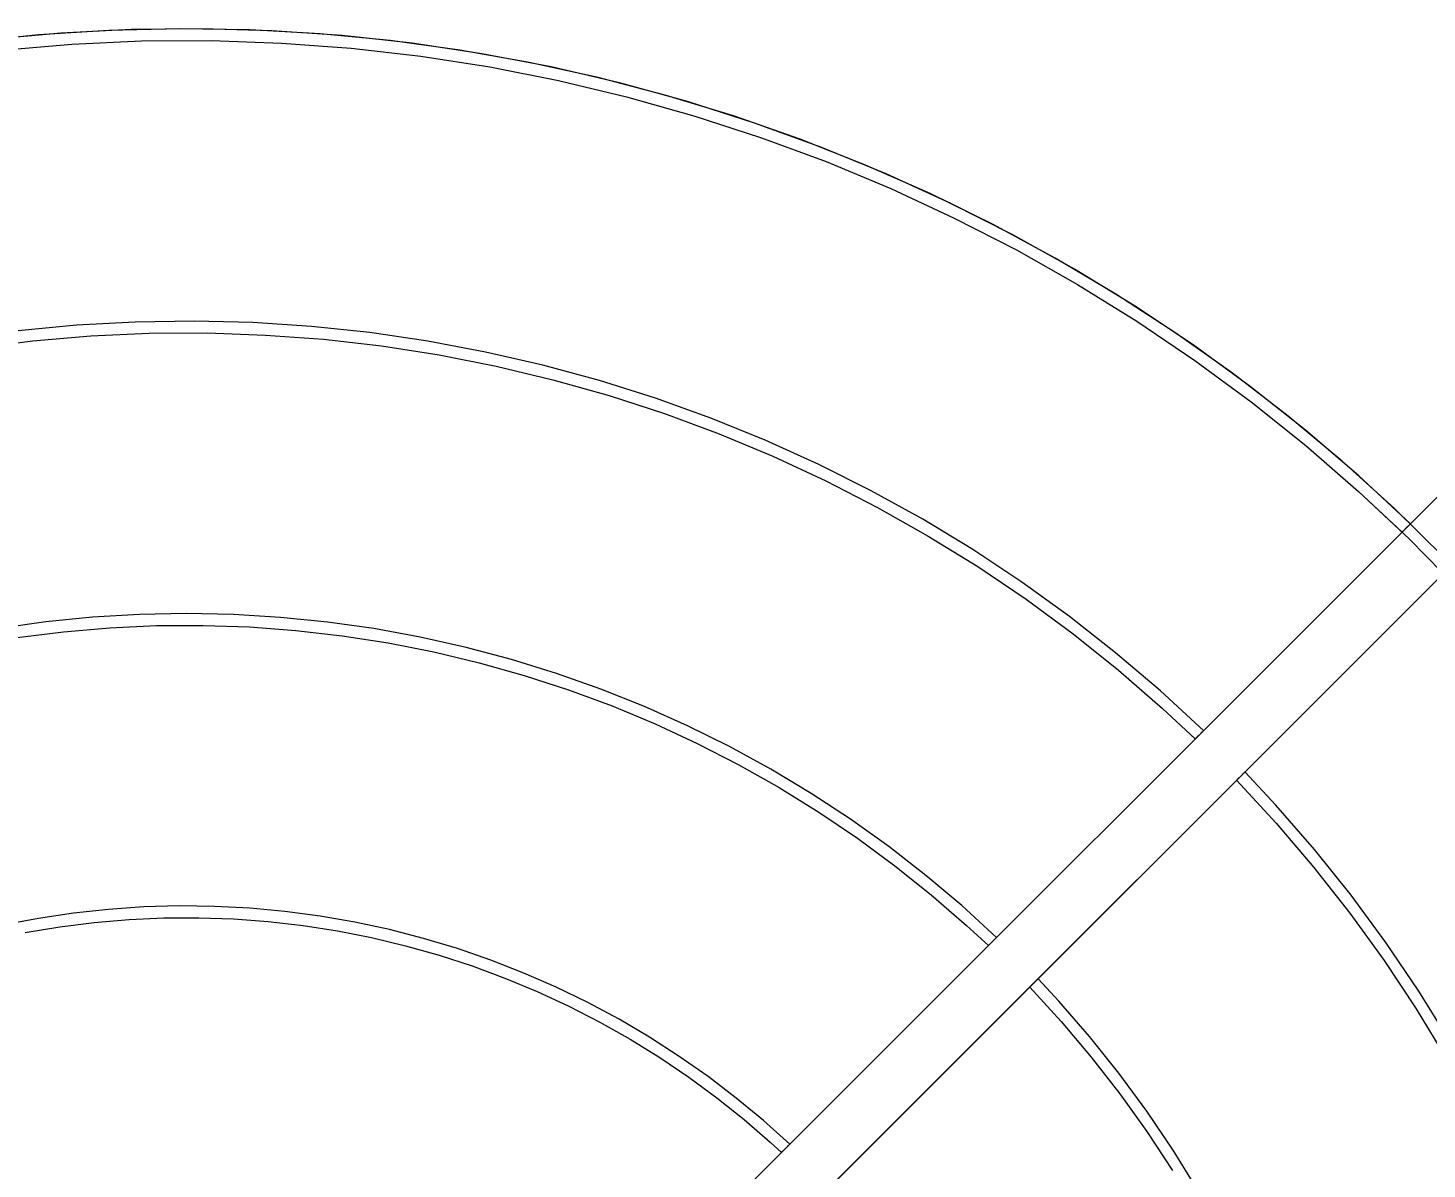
# Model space of a CAD drawing. Header units: millimetres. Extents: x -22227 to 20164, y 15335 to 61747.
# Drawn here: x -5645.4 to -5406.3, y 59552.9 to 59748.1 of the extents above; entities that cross this region are included whole.
import ezdxf

# ---------------------------------------------------------------- set-up
doc = ezdxf.new("R2010")
doc.units = ezdxf.units.MM
for name, color, linetype, lineweight in [('A-ANNO-DIMS', 7, 'Continuous', 9), ('A-ANNO-DIMS-170', 7, 'Continuous', 9), ('M-EQPM', 7, 'Continuous', 5)]:
    doc.layers.add(name, color=color, linetype=linetype, lineweight=lineweight)
doc.styles.add('Arial_2', font='arial.ttf', dxfattribs={"width": 0.8, "height": 340})
doc.dimstyles.new('AK_DIM_2_0_Arial', dxfattribs={"dimscale": 304.8, "dimtxt": 346.888196, "dimasz": 0.278871, "dimexe": 0.557743, "dimexo": 0.557743, "dimgap": 0.055774, "dimtad": 1, "dimdec": 0, "dimzin": 0, "dimdsep": 46, "dimtxsty": 'Arial_2', "dimblk1": 'OBLIQUE', "dimblk2": 'OBLIQUE', "dimsah": 1, "dimcen": 0.09, "dimadec": 0, "dimazin": 0, "dimtfac": 1, "dimtdec": 4, "dimtix": 1, "dimtmove": 0, "dimatfit": 3, "dimfxl": 1, "dimtvp": 1, "dimtolj": 1, "dimtzin": 0, "dimarcsym": 2})

# ---------------------------------------------------------------- blocks, each defined once
blk = doc.blocks.new('DanNong_VRV - OD-A-1-1235631-MẶT BẰNG BỐ TRÍ THIẾT BỊ')
at = {"layer": 'M-EQPM'}
for p, q in [((244.32, 227.11), (436.65, 419.45)), ((433.82, 416.62), (244.32, 227.11)), ((443.72, 412.38), (251.39, 220.04)), ((251.39, 220.04), (440.9, 409.55))]:
    blk.add_line(p, q, dxfattribs=at)
at = {"layer": 'M-EQPM', "flags": 128}
for points in [[(427.62, 398.75), (419.03, 407.19), (410.11, 415.27), (400.87, 422.99), (391.34, 430.34), (381.51, 437.29), (371.42, 443.85), (361.07, 450), (350.48, 455.74), (339.67, 461.04), (328.66, 465.91), (317.46, 470.33), (306.1, 474.3), (294.58, 477.81), (282.94, 480.87), (271.18, 483.45), (259.32, 485.56), (247.4, 487.19), (235.41, 488.35), (223.39, 489.03), (211.35, 489.22), (199.32, 488.93), (187.3, 488.17), (175.33, 486.92)], [(427.62, 398.75), (419.03, 407.19), (410.11, 415.27), (400.87, 422.99), (391.34, 430.34), (381.51, 437.29), (371.42, 443.85), (361.07, 450), (350.48, 455.74), (339.67, 461.04), (328.66, 465.91), (317.46, 470.33), (306.1, 474.3), (294.58, 477.81), (282.94, 480.87), (271.18, 483.45), (259.32, 485.56), (247.4, 487.19), (235.41, 488.35), (223.39, 489.03), (211.35, 489.22), (199.32, 488.93), (187.3, 488.17), (175.33, 486.92)], [(421.77, 404.57), (412.96, 412.76), (403.82, 420.6), (394.37, 428.06), (384.63, 435.15), (374.62, 441.83), (364.35, 448.11), (353.84, 453.98), (343.1, 459.42), (332.15, 464.42), (321.01, 468.98), (309.69, 473.1), (298.22, 476.76), (286.61, 479.96), (274.89, 482.69), (263.06, 484.95), (251.16, 486.73), (239.19, 488.04), (227.18, 488.86), (215.14, 489.21), (203.11, 489.08), (191.08, 488.46), (179.09, 487.36)], [(181.04, 485.56), (192.96, 486.58), (204.91, 487.13), (216.87, 487.19), (228.82, 486.78), (240.74, 485.89), (252.62, 484.52), (264.44, 482.68), (276.17, 480.36), (287.81, 477.58), (299.32, 474.34), (310.69, 470.64), (321.9, 466.49), (332.94, 461.89), (343.79, 456.85), (354.43, 451.39), (364.84, 445.5), (375.01, 439.21), (384.91, 432.51), (394.54, 425.42), (403.88, 417.95), (412.92, 410.11), (420.36, 403.15)], [(181.04, 485.56), (192.96, 486.58), (204.91, 487.13), (216.87, 487.19), (228.82, 486.78), (240.74, 485.89), (252.62, 484.52), (264.44, 482.68), (276.17, 480.36), (287.81, 477.58), (299.32, 474.34), (310.69, 470.64), (321.9, 466.49), (332.94, 461.89), (343.79, 456.85), (354.43, 451.39), (364.84, 445.5), (375.01, 439.21), (384.91, 432.51), (394.54, 425.42), (403.88, 417.95), (412.92, 410.11), (421.63, 401.92), (430.01, 393.38)], [(181.04, 485.56), (192.96, 486.58), (204.91, 487.13), (216.87, 487.19), (228.82, 486.78), (240.74, 485.89), (252.62, 484.52), (264.44, 482.68), (276.17, 480.36), (287.81, 477.58), (299.32, 474.34), (310.69, 470.64), (321.9, 466.49), (332.94, 461.89), (343.79, 456.85), (354.43, 451.39), (364.84, 445.5), (375.01, 439.21), (384.91, 432.51), (394.54, 425.42), (403.88, 417.95), (412.92, 410.11), (421.63, 401.92), (430.01, 393.38)], [(386.41, 369.21), (379.04, 376.02), (371.39, 382.53), (363.5, 388.72), (355.36, 394.6), (346.99, 400.15), (338.41, 405.36), (329.62, 410.22), (320.65, 414.73), (311.51, 418.87), (302.21, 422.64), (292.76, 426.04), (283.19, 429.06), (273.5, 431.7), (263.71, 433.94), (253.85, 435.79), (243.91, 437.25), (233.93, 438.31), (223.91, 438.96), (213.87, 439.22), (203.84, 439.07), (193.81, 438.53), (183.82, 437.58)], [(176.42, 434.6), (186.3, 435.84), (196.23, 436.69), (206.18, 437.14), (216.14, 437.2), (226.09, 436.85), (236.02, 436.11), (245.91, 434.97), (255.76, 433.44), (265.53, 431.51), (275.21, 429.2), (284.8, 426.5), (294.27, 423.41), (303.61, 419.96), (312.8, 416.13), (321.84, 411.93), (330.7, 407.38), (339.37, 402.48), (347.83, 397.24), (356.08, 391.66), (364.1, 385.75), (371.88, 379.53), (379.4, 373), (385, 367.79)], [(351.05, 333.84), (345.11, 339.27), (338.97, 344.45), (332.62, 349.38), (326.08, 354.06), (319.36, 358.47), (312.46, 362.6), (305.41, 366.46), (298.21, 370.03), (290.87, 373.32), (283.4, 376.3), (275.83, 378.99), (268.15, 381.37), (260.38, 383.44), (252.53, 385.2), (244.63, 386.64), (236.67, 387.76), (228.67, 388.57), (220.64, 389.06), (212.6, 389.22), (204.57, 389.07), (196.54, 388.59), (188.54, 387.79), (180.58, 386.67)], [(183.67, 385.12), (191.56, 386.12), (199.5, 386.8), (207.45, 387.16), (215.41, 387.2), (223.36, 386.93), (231.3, 386.33), (239.2, 385.42), (247.07, 384.2), (254.88, 382.66), (262.62, 380.81), (270.28, 378.65), (277.85, 376.19), (285.31, 373.42), (292.66, 370.36), (299.88, 367.01), (306.96, 363.37), (313.89, 359.46), (320.66, 355.26), (327.25, 350.81), (333.66, 346.09), (339.88, 341.12), (345.89, 335.9), (349.63, 332.43)], [(428.48, 316.11), (423.19, 324.64), (417.57, 332.96), (411.62, 341.04), (405.35, 348.88), (398.77, 356.47), (393.48, 362.14)], [(392.07, 360.72), (398.82, 353.4), (405.28, 345.82), (411.43, 337.98), (417.26, 329.91), (422.76, 321.61), (427.93, 313.09)], [(315.68, 298.47), (311.19, 302.51), (306.54, 306.37), (301.74, 310.03), (296.8, 313.5), (291.72, 316.77), (286.51, 319.84), (281.19, 322.69), (275.76, 325.33), (270.23, 327.75), (264.6, 329.95), (258.89, 331.92), (253.11, 333.66), (247.26, 335.17), (241.36, 336.44), (235.41, 337.48), (229.42, 338.27), (223.4, 338.83), (217.37, 339.14), (211.33, 339.22), (205.3, 339.05), (199.27, 338.64), (193.27, 337.99), (187.29, 337.1), (181.36, 335.98)], [(185.03, 334.67), (190.91, 335.65), (196.82, 336.4), (202.76, 336.9), (208.72, 337.17), (214.68, 337.21), (220.63, 337), (226.57, 336.56), (232.5, 335.87), (238.38, 334.96), (244.23, 333.8), (250.03, 332.42), (255.76, 330.8), (261.43, 328.96), (267.02, 326.89), (272.52, 324.6), (277.93, 322.09), (283.23, 319.37), (288.42, 316.43), (293.48, 313.29), (298.42, 309.96), (303.22, 306.42), (307.87, 302.7), (312.37, 298.8), (314.26, 297.06)], [(356.71, 325.36), (362.07, 319.48), (367.2, 313.39), (372.08, 307.11), (376.71, 300.63), (381.08, 293.97)], [(385.45, 290.63), (381.22, 297.47), (376.72, 304.13), (371.95, 310.6), (366.93, 316.88), (361.66, 322.95), (358.12, 326.77)]]:
    blk.add_lwpolyline(points, dxfattribs=at)
at = {"layer": 'M-EQPM'}
for points in [[(420.36, 403.15), (420.36, 403.15), (420.38, 403.18), (420.49, 403.28), (420.64, 403.44), (420.84, 403.64), (421.07, 403.86), (421.29, 404.08), (421.49, 404.28), (421.65, 404.44), (421.75, 404.54), (421.77, 404.57), (421.77, 404.57)], [(421.77, 404.57), (421.77, 404.57), (421.75, 404.54), (421.65, 404.44), (421.49, 404.28), (421.29, 404.08), (421.07, 403.86), (420.84, 403.64), (420.64, 403.44), (420.49, 403.28), (420.38, 403.18), (420.36, 403.15), (420.36, 403.15)], [(386.41, 369.21), (386.41, 369.21), (386.39, 369.18), (386.29, 369.08), (386.13, 368.92), (385.93, 368.72), (385.71, 368.5), (385.48, 368.28), (385.28, 368.08), (385.12, 367.92), (385.02, 367.82), (385, 367.79), (385, 367.79)], [(385, 367.79), (385, 367.79), (385.02, 367.82), (385.12, 367.92), (385.28, 368.08), (385.48, 368.28), (385.71, 368.5), (385.93, 368.72), (386.13, 368.92), (386.29, 369.08), (386.39, 369.18), (386.41, 369.21), (386.41, 369.21)], [(392.07, 360.72), (392.07, 360.72), (392.09, 360.74), (392.2, 360.85), (392.35, 361.01), (392.55, 361.21), (392.78, 361.43), (393, 361.65), (393.2, 361.85), (393.36, 362.01), (393.46, 362.11), (393.48, 362.14), (393.48, 362.14)], [(393.48, 362.14), (393.48, 362.14), (393.46, 362.11), (393.36, 362.01), (393.2, 361.85), (393, 361.65), (392.78, 361.43), (392.55, 361.21), (392.35, 361.01), (392.2, 360.85), (392.09, 360.74), (392.07, 360.72), (392.07, 360.72)], [(351.05, 333.84), (351.05, 333.84), (351.03, 333.82), (350.92, 333.72), (350.76, 333.56), (350.56, 333.36), (350.34, 333.14), (350.12, 332.91), (349.92, 332.71), (349.76, 332.55), (349.66, 332.45), (349.63, 332.43), (349.63, 332.43)], [(349.63, 332.43), (349.63, 332.43), (349.66, 332.45), (349.76, 332.55), (349.92, 332.71), (350.12, 332.91), (350.34, 333.14), (350.56, 333.36), (350.76, 333.56), (350.92, 333.72), (351.03, 333.82), (351.05, 333.84), (351.05, 333.84)], [(356.71, 325.36), (356.71, 325.36), (356.73, 325.38), (356.83, 325.48), (356.99, 325.64), (357.19, 325.84), (357.41, 326.06), (357.63, 326.29), (357.84, 326.49), (357.99, 326.65), (358.1, 326.75), (358.12, 326.77), (358.12, 326.77)], [(358.12, 326.77), (358.12, 326.77), (358.1, 326.75), (357.99, 326.65), (357.84, 326.49), (357.63, 326.29), (357.41, 326.06), (357.19, 325.84), (356.99, 325.64), (356.83, 325.48), (356.73, 325.38), (356.71, 325.36), (356.71, 325.36)], [(315.68, 298.47), (315.68, 298.47), (315.66, 298.45), (315.55, 298.35), (315.39, 298.19), (315.19, 297.99), (314.97, 297.77), (314.75, 297.54), (314.55, 297.34), (314.39, 297.18), (314.29, 297.08), (314.26, 297.06), (314.26, 297.06)], [(314.26, 297.06), (314.26, 297.06), (314.29, 297.08), (314.39, 297.18), (314.55, 297.34), (314.75, 297.54), (314.97, 297.77), (315.19, 297.99), (315.39, 298.19), (315.55, 298.35), (315.66, 298.45), (315.68, 298.47), (315.68, 298.47)]]:
    blk.add_open_spline(points, degree=3, dxfattribs=at)
blk = doc.blocks.new('DanNong_VRV - OD-A-1-V174-MẶT BẰNG BỐ TRÍ THIẾT BỊ')
at = {"layer": 'M-EQPM'}
for p, q in [((244.32, 227.11), (436.65, 419.45)), ((244.32, 227.11), (436.65, 419.45)), ((433.82, 416.62), (244.32, 227.11)), ((433.82, 416.62), (244.32, 227.11)), ((443.72, 412.38), (251.39, 220.04)), ((443.72, 412.38), (251.39, 220.04)), ((251.39, 220.04), (440.9, 409.55)), ((251.39, 220.04), (440.9, 409.55))]:
    blk.add_line(p, q, dxfattribs=at)
at = {"layer": 'M-EQPM', "flags": 128}
for points in [[(427.62, 398.75), (419.03, 407.19), (410.11, 415.27), (400.87, 422.99), (391.34, 430.34), (381.51, 437.29), (371.42, 443.85), (361.07, 450), (350.48, 455.74), (339.67, 461.04), (328.66, 465.91), (317.46, 470.33), (306.1, 474.3), (294.58, 477.81), (282.94, 480.87), (271.18, 483.45), (259.32, 485.56), (247.4, 487.19), (235.41, 488.35), (223.39, 489.03), (211.35, 489.22), (199.32, 488.93), (187.3, 488.17), (175.33, 486.92)], [(427.62, 398.75), (419.03, 407.19), (410.11, 415.27), (400.87, 422.99), (391.34, 430.34), (381.51, 437.29), (371.42, 443.85), (361.07, 450), (350.48, 455.74), (339.67, 461.04), (328.66, 465.91), (317.46, 470.33), (306.1, 474.3), (294.58, 477.81), (282.94, 480.87), (271.18, 483.45), (259.32, 485.56), (247.4, 487.19), (235.41, 488.35), (223.39, 489.03), (211.35, 489.22), (199.32, 488.93), (187.3, 488.17), (175.33, 486.92)], [(427.62, 398.75), (419.03, 407.19), (410.11, 415.27), (400.87, 422.99), (391.34, 430.34), (381.51, 437.29), (371.42, 443.85), (361.07, 450), (350.48, 455.74), (339.67, 461.04), (328.66, 465.91), (317.46, 470.33), (306.1, 474.3), (294.58, 477.81), (282.94, 480.87), (271.18, 483.45), (259.32, 485.56), (247.4, 487.19), (235.41, 488.35), (223.39, 489.03), (211.35, 489.22), (199.32, 488.93), (187.3, 488.17), (175.33, 486.92)], [(427.62, 398.75), (419.03, 407.19), (410.11, 415.27), (400.87, 422.99), (391.34, 430.34), (381.51, 437.29), (371.42, 443.85), (361.07, 450), (350.48, 455.74), (339.67, 461.04), (328.66, 465.91), (317.46, 470.33), (306.1, 474.3), (294.58, 477.81), (282.94, 480.87), (271.18, 483.45), (259.32, 485.56), (247.4, 487.19), (235.41, 488.35), (223.39, 489.03), (211.35, 489.22), (199.32, 488.93), (187.3, 488.17), (175.33, 486.92)], [(421.77, 404.57), (412.96, 412.76), (403.82, 420.6), (394.37, 428.06), (384.63, 435.15), (374.62, 441.83), (364.35, 448.11), (353.84, 453.98), (343.1, 459.42), (332.15, 464.42), (321.01, 468.98), (309.69, 473.1), (298.22, 476.76), (286.61, 479.96), (274.89, 482.69), (263.06, 484.95), (251.16, 486.73), (239.19, 488.04), (227.18, 488.86), (215.14, 489.21), (203.11, 489.08), (191.08, 488.46), (179.09, 487.36)], [(421.77, 404.57), (412.96, 412.76), (403.82, 420.6), (394.37, 428.06), (384.63, 435.15), (374.62, 441.83), (364.35, 448.11), (353.84, 453.98), (343.1, 459.42), (332.15, 464.42), (321.01, 468.98), (309.69, 473.1), (298.22, 476.76), (286.61, 479.96), (274.89, 482.69), (263.06, 484.95), (251.16, 486.73), (239.19, 488.04), (227.18, 488.86), (215.14, 489.21), (203.11, 489.08), (191.08, 488.46), (179.09, 487.36)], [(181.04, 485.56), (192.96, 486.58), (204.91, 487.13), (216.87, 487.19), (228.82, 486.78), (240.74, 485.89), (252.62, 484.52), (264.44, 482.68), (276.17, 480.36), (287.81, 477.58), (299.32, 474.34), (310.69, 470.64), (321.9, 466.49), (332.94, 461.89), (343.79, 456.85), (354.43, 451.39), (364.84, 445.5), (375.01, 439.21), (384.91, 432.51), (394.54, 425.42), (403.88, 417.95), (412.92, 410.11), (420.36, 403.15)], [(181.04, 485.56), (192.96, 486.58), (204.91, 487.13), (216.87, 487.19), (228.82, 486.78), (240.74, 485.89), (252.62, 484.52), (264.44, 482.68), (276.17, 480.36), (287.81, 477.58), (299.32, 474.34), (310.69, 470.64), (321.9, 466.49), (332.94, 461.89), (343.79, 456.85), (354.43, 451.39), (364.84, 445.5), (375.01, 439.21), (384.91, 432.51), (394.54, 425.42), (403.88, 417.95), (412.92, 410.11), (421.63, 401.92), (430.01, 393.38)], [(181.04, 485.56), (192.96, 486.58), (204.91, 487.13), (216.87, 487.19), (228.82, 486.78), (240.74, 485.89), (252.62, 484.52), (264.44, 482.68), (276.17, 480.36), (287.81, 477.58), (299.32, 474.34), (310.69, 470.64), (321.9, 466.49), (332.94, 461.89), (343.79, 456.85), (354.43, 451.39), (364.84, 445.5), (375.01, 439.21), (384.91, 432.51), (394.54, 425.42), (403.88, 417.95), (412.92, 410.11), (421.63, 401.92), (430.01, 393.38)], [(181.04, 485.56), (192.96, 486.58), (204.91, 487.13), (216.87, 487.19), (228.82, 486.78), (240.74, 485.89), (252.62, 484.52), (264.44, 482.68), (276.17, 480.36), (287.81, 477.58), (299.32, 474.34), (310.69, 470.64), (321.9, 466.49), (332.94, 461.89), (343.79, 456.85), (354.43, 451.39), (364.84, 445.5), (375.01, 439.21), (384.91, 432.51), (394.54, 425.42), (403.88, 417.95), (412.92, 410.11), (420.36, 403.15)], [(181.04, 485.56), (192.96, 486.58), (204.91, 487.13), (216.87, 487.19), (228.82, 486.78), (240.74, 485.89), (252.62, 484.52), (264.44, 482.68), (276.17, 480.36), (287.81, 477.58), (299.32, 474.34), (310.69, 470.64), (321.9, 466.49), (332.94, 461.89), (343.79, 456.85), (354.43, 451.39), (364.84, 445.5), (375.01, 439.21), (384.91, 432.51), (394.54, 425.42), (403.88, 417.95), (412.92, 410.11), (421.63, 401.92), (430.01, 393.38)], [(181.04, 485.56), (192.96, 486.58), (204.91, 487.13), (216.87, 487.19), (228.82, 486.78), (240.74, 485.89), (252.62, 484.52), (264.44, 482.68), (276.17, 480.36), (287.81, 477.58), (299.32, 474.34), (310.69, 470.64), (321.9, 466.49), (332.94, 461.89), (343.79, 456.85), (354.43, 451.39), (364.84, 445.5), (375.01, 439.21), (384.91, 432.51), (394.54, 425.42), (403.88, 417.95), (412.92, 410.11), (421.63, 401.92), (430.01, 393.38)], [(386.41, 369.21), (379.04, 376.02), (371.39, 382.53), (363.5, 388.72), (355.36, 394.6), (346.99, 400.15), (338.41, 405.36), (329.62, 410.22), (320.65, 414.73), (311.51, 418.87), (302.21, 422.64), (292.76, 426.04), (283.19, 429.06), (273.5, 431.7), (263.71, 433.94), (253.85, 435.79), (243.91, 437.25), (233.93, 438.31), (223.91, 438.96), (213.87, 439.22), (203.84, 439.07), (193.81, 438.53), (183.82, 437.58)], [(386.41, 369.21), (379.04, 376.02), (371.39, 382.53), (363.5, 388.72), (355.36, 394.6), (346.99, 400.15), (338.41, 405.36), (329.62, 410.22), (320.65, 414.73), (311.51, 418.87), (302.21, 422.64), (292.76, 426.04), (283.19, 429.06), (273.5, 431.7), (263.71, 433.94), (253.85, 435.79), (243.91, 437.25), (233.93, 438.31), (223.91, 438.96), (213.87, 439.22), (203.84, 439.07), (193.81, 438.53), (183.82, 437.58)], [(176.42, 434.6), (186.3, 435.84), (196.23, 436.69), (206.18, 437.14), (216.14, 437.2), (226.09, 436.85), (236.02, 436.11), (245.91, 434.97), (255.76, 433.44), (265.53, 431.51), (275.21, 429.2), (284.8, 426.5), (294.27, 423.41), (303.61, 419.96), (312.8, 416.13), (321.84, 411.93), (330.7, 407.38), (339.37, 402.48), (347.83, 397.24), (356.08, 391.66), (364.1, 385.75), (371.88, 379.53), (379.4, 373), (385, 367.79)], [(176.42, 434.6), (186.3, 435.84), (196.23, 436.69), (206.18, 437.14), (216.14, 437.2), (226.09, 436.85), (236.02, 436.11), (245.91, 434.97), (255.76, 433.44), (265.53, 431.51), (275.21, 429.2), (284.8, 426.5), (294.27, 423.41), (303.61, 419.96), (312.8, 416.13), (321.84, 411.93), (330.7, 407.38), (339.37, 402.48), (347.83, 397.24), (356.08, 391.66), (364.1, 385.75), (371.88, 379.53), (379.4, 373), (385, 367.79)], [(351.05, 333.84), (345.11, 339.27), (338.97, 344.45), (332.62, 349.38), (326.08, 354.06), (319.36, 358.47), (312.46, 362.6), (305.41, 366.46), (298.21, 370.03), (290.87, 373.32), (283.4, 376.3), (275.83, 378.99), (268.15, 381.37), (260.38, 383.44), (252.53, 385.2), (244.63, 386.64), (236.67, 387.76), (228.67, 388.57), (220.64, 389.06), (212.6, 389.22), (204.57, 389.07), (196.54, 388.59), (188.54, 387.79), (180.58, 386.67)], [(351.05, 333.84), (345.11, 339.27), (338.97, 344.45), (332.62, 349.38), (326.08, 354.06), (319.36, 358.47), (312.46, 362.6), (305.41, 366.46), (298.21, 370.03), (290.87, 373.32), (283.4, 376.3), (275.83, 378.99), (268.15, 381.37), (260.38, 383.44), (252.53, 385.2), (244.63, 386.64), (236.67, 387.76), (228.67, 388.57), (220.64, 389.06), (212.6, 389.22), (204.57, 389.07), (196.54, 388.59), (188.54, 387.79), (180.58, 386.67)], [(183.67, 385.12), (191.56, 386.12), (199.5, 386.8), (207.45, 387.16), (215.41, 387.2), (223.36, 386.93), (231.3, 386.33), (239.2, 385.42), (247.07, 384.2), (254.88, 382.66), (262.62, 380.81), (270.28, 378.65), (277.85, 376.19), (285.31, 373.42), (292.66, 370.36), (299.88, 367.01), (306.96, 363.37), (313.89, 359.46), (320.66, 355.26), (327.25, 350.81), (333.66, 346.09), (339.88, 341.12), (345.89, 335.9), (349.63, 332.43)], [(183.67, 385.12), (191.56, 386.12), (199.5, 386.8), (207.45, 387.16), (215.41, 387.2), (223.36, 386.93), (231.3, 386.33), (239.2, 385.42), (247.07, 384.2), (254.88, 382.66), (262.62, 380.81), (270.28, 378.65), (277.85, 376.19), (285.31, 373.42), (292.66, 370.36), (299.88, 367.01), (306.96, 363.37), (313.89, 359.46), (320.66, 355.26), (327.25, 350.81), (333.66, 346.09), (339.88, 341.12), (345.89, 335.9), (349.63, 332.43)], [(428.48, 316.11), (423.19, 324.64), (417.57, 332.96), (411.62, 341.04), (405.35, 348.88), (398.77, 356.47), (393.48, 362.14)], [(428.48, 316.11), (423.19, 324.64), (417.57, 332.96), (411.62, 341.04), (405.35, 348.88), (398.77, 356.47), (393.48, 362.14)], [(392.07, 360.72), (398.82, 353.4), (405.28, 345.82), (411.43, 337.98), (417.26, 329.91), (422.76, 321.61), (427.93, 313.09)], [(392.07, 360.72), (398.82, 353.4), (405.28, 345.82), (411.43, 337.98), (417.26, 329.91), (422.76, 321.61), (427.93, 313.09)], [(315.68, 298.47), (311.19, 302.51), (306.54, 306.37), (301.74, 310.03), (296.8, 313.5), (291.72, 316.77), (286.51, 319.84), (281.19, 322.69), (275.76, 325.33), (270.23, 327.75), (264.6, 329.95), (258.89, 331.92), (253.11, 333.66), (247.26, 335.17), (241.36, 336.44), (235.41, 337.48), (229.42, 338.27), (223.4, 338.83), (217.37, 339.14), (211.33, 339.22), (205.3, 339.05), (199.27, 338.64), (193.27, 337.99), (187.29, 337.1), (181.36, 335.98)], [(315.68, 298.47), (311.19, 302.51), (306.54, 306.37), (301.74, 310.03), (296.8, 313.5), (291.72, 316.77), (286.51, 319.84), (281.19, 322.69), (275.76, 325.33), (270.23, 327.75), (264.6, 329.95), (258.89, 331.92), (253.11, 333.66), (247.26, 335.17), (241.36, 336.44), (235.41, 337.48), (229.42, 338.27), (223.4, 338.83), (217.37, 339.14), (211.33, 339.22), (205.3, 339.05), (199.27, 338.64), (193.27, 337.99), (187.29, 337.1), (181.36, 335.98)], [(185.03, 334.67), (190.91, 335.65), (196.82, 336.4), (202.76, 336.9), (208.72, 337.17), (214.68, 337.21), (220.63, 337), (226.57, 336.56), (232.5, 335.87), (238.38, 334.96), (244.23, 333.8), (250.03, 332.42), (255.76, 330.8), (261.43, 328.96), (267.02, 326.89), (272.52, 324.6), (277.93, 322.09), (283.23, 319.37), (288.42, 316.43), (293.48, 313.29), (298.42, 309.96), (303.22, 306.42), (307.87, 302.7), (312.37, 298.8), (314.26, 297.06)], [(185.03, 334.67), (190.91, 335.65), (196.82, 336.4), (202.76, 336.9), (208.72, 337.17), (214.68, 337.21), (220.63, 337), (226.57, 336.56), (232.5, 335.87), (238.38, 334.96), (244.23, 333.8), (250.03, 332.42), (255.76, 330.8), (261.43, 328.96), (267.02, 326.89), (272.52, 324.6), (277.93, 322.09), (283.23, 319.37), (288.42, 316.43), (293.48, 313.29), (298.42, 309.96), (303.22, 306.42), (307.87, 302.7), (312.37, 298.8), (314.26, 297.06)], [(356.71, 325.36), (362.07, 319.48), (367.2, 313.39), (372.08, 307.11), (376.71, 300.63), (381.08, 293.97)], [(356.71, 325.36), (362.07, 319.48), (367.2, 313.39), (372.08, 307.11), (376.71, 300.63), (381.08, 293.97)], [(385.45, 290.63), (381.22, 297.47), (376.72, 304.13), (371.95, 310.6), (366.93, 316.88), (361.66, 322.95), (358.12, 326.77)], [(385.45, 290.63), (381.22, 297.47), (376.72, 304.13), (371.95, 310.6), (366.93, 316.88), (361.66, 322.95), (358.12, 326.77)]]:
    blk.add_lwpolyline(points, dxfattribs=at)
at = {"layer": 'M-EQPM'}
for points in [[(420.36, 403.15), (420.36, 403.15), (420.38, 403.18), (420.49, 403.28), (420.64, 403.44), (420.84, 403.64), (421.07, 403.86), (421.29, 404.08), (421.49, 404.28), (421.65, 404.44), (421.75, 404.54), (421.77, 404.57), (421.77, 404.57)], [(421.77, 404.57), (421.77, 404.57), (421.75, 404.54), (421.65, 404.44), (421.49, 404.28), (421.29, 404.08), (421.07, 403.86), (420.84, 403.64), (420.64, 403.44), (420.49, 403.28), (420.38, 403.18), (420.36, 403.15), (420.36, 403.15)], [(420.36, 403.15), (420.36, 403.15), (420.38, 403.18), (420.49, 403.28), (420.64, 403.44), (420.84, 403.64), (421.07, 403.86), (421.29, 404.08), (421.49, 404.28), (421.65, 404.44), (421.75, 404.54), (421.77, 404.57), (421.77, 404.57)], [(421.77, 404.57), (421.77, 404.57), (421.75, 404.54), (421.65, 404.44), (421.49, 404.28), (421.29, 404.08), (421.07, 403.86), (420.84, 403.64), (420.64, 403.44), (420.49, 403.28), (420.38, 403.18), (420.36, 403.15), (420.36, 403.15)], [(386.41, 369.21), (386.41, 369.21), (386.39, 369.18), (386.29, 369.08), (386.13, 368.92), (385.93, 368.72), (385.71, 368.5), (385.48, 368.28), (385.28, 368.08), (385.12, 367.92), (385.02, 367.82), (385, 367.79), (385, 367.79)], [(385, 367.79), (385, 367.79), (385.02, 367.82), (385.12, 367.92), (385.28, 368.08), (385.48, 368.28), (385.71, 368.5), (385.93, 368.72), (386.13, 368.92), (386.29, 369.08), (386.39, 369.18), (386.41, 369.21), (386.41, 369.21)], [(386.41, 369.21), (386.41, 369.21), (386.39, 369.18), (386.29, 369.08), (386.13, 368.92), (385.93, 368.72), (385.71, 368.5), (385.48, 368.28), (385.28, 368.08), (385.12, 367.92), (385.02, 367.82), (385, 367.79), (385, 367.79)], [(385, 367.79), (385, 367.79), (385.02, 367.82), (385.12, 367.92), (385.28, 368.08), (385.48, 368.28), (385.71, 368.5), (385.93, 368.72), (386.13, 368.92), (386.29, 369.08), (386.39, 369.18), (386.41, 369.21), (386.41, 369.21)], [(392.07, 360.72), (392.07, 360.72), (392.09, 360.74), (392.2, 360.85), (392.35, 361.01), (392.55, 361.21), (392.78, 361.43), (393, 361.65), (393.2, 361.85), (393.36, 362.01), (393.46, 362.11), (393.48, 362.14), (393.48, 362.14)], [(393.48, 362.14), (393.48, 362.14), (393.46, 362.11), (393.36, 362.01), (393.2, 361.85), (393, 361.65), (392.78, 361.43), (392.55, 361.21), (392.35, 361.01), (392.2, 360.85), (392.09, 360.74), (392.07, 360.72), (392.07, 360.72)], [(392.07, 360.72), (392.07, 360.72), (392.09, 360.74), (392.2, 360.85), (392.35, 361.01), (392.55, 361.21), (392.78, 361.43), (393, 361.65), (393.2, 361.85), (393.36, 362.01), (393.46, 362.11), (393.48, 362.14), (393.48, 362.14)], [(393.48, 362.14), (393.48, 362.14), (393.46, 362.11), (393.36, 362.01), (393.2, 361.85), (393, 361.65), (392.78, 361.43), (392.55, 361.21), (392.35, 361.01), (392.2, 360.85), (392.09, 360.74), (392.07, 360.72), (392.07, 360.72)], [(351.05, 333.84), (351.05, 333.84), (351.03, 333.82), (350.92, 333.72), (350.76, 333.56), (350.56, 333.36), (350.34, 333.14), (350.12, 332.91), (349.92, 332.71), (349.76, 332.55), (349.66, 332.45), (349.63, 332.43), (349.63, 332.43)], [(349.63, 332.43), (349.63, 332.43), (349.66, 332.45), (349.76, 332.55), (349.92, 332.71), (350.12, 332.91), (350.34, 333.14), (350.56, 333.36), (350.76, 333.56), (350.92, 333.72), (351.03, 333.82), (351.05, 333.84), (351.05, 333.84)], [(351.05, 333.84), (351.05, 333.84), (351.03, 333.82), (350.92, 333.72), (350.76, 333.56), (350.56, 333.36), (350.34, 333.14), (350.12, 332.91), (349.92, 332.71), (349.76, 332.55), (349.66, 332.45), (349.63, 332.43), (349.63, 332.43)], [(349.63, 332.43), (349.63, 332.43), (349.66, 332.45), (349.76, 332.55), (349.92, 332.71), (350.12, 332.91), (350.34, 333.14), (350.56, 333.36), (350.76, 333.56), (350.92, 333.72), (351.03, 333.82), (351.05, 333.84), (351.05, 333.84)], [(356.71, 325.36), (356.71, 325.36), (356.73, 325.38), (356.83, 325.48), (356.99, 325.64), (357.19, 325.84), (357.41, 326.06), (357.63, 326.29), (357.84, 326.49), (357.99, 326.65), (358.1, 326.75), (358.12, 326.77), (358.12, 326.77)], [(358.12, 326.77), (358.12, 326.77), (358.1, 326.75), (357.99, 326.65), (357.84, 326.49), (357.63, 326.29), (357.41, 326.06), (357.19, 325.84), (356.99, 325.64), (356.83, 325.48), (356.73, 325.38), (356.71, 325.36), (356.71, 325.36)], [(356.71, 325.36), (356.71, 325.36), (356.73, 325.38), (356.83, 325.48), (356.99, 325.64), (357.19, 325.84), (357.41, 326.06), (357.63, 326.29), (357.84, 326.49), (357.99, 326.65), (358.1, 326.75), (358.12, 326.77), (358.12, 326.77)], [(358.12, 326.77), (358.12, 326.77), (358.1, 326.75), (357.99, 326.65), (357.84, 326.49), (357.63, 326.29), (357.41, 326.06), (357.19, 325.84), (356.99, 325.64), (356.83, 325.48), (356.73, 325.38), (356.71, 325.36), (356.71, 325.36)], [(315.68, 298.47), (315.68, 298.47), (315.66, 298.45), (315.55, 298.35), (315.39, 298.19), (315.19, 297.99), (314.97, 297.77), (314.75, 297.54), (314.55, 297.34), (314.39, 297.18), (314.29, 297.08), (314.26, 297.06), (314.26, 297.06)], [(314.26, 297.06), (314.26, 297.06), (314.29, 297.08), (314.39, 297.18), (314.55, 297.34), (314.75, 297.54), (314.97, 297.77), (315.19, 297.99), (315.39, 298.19), (315.55, 298.35), (315.66, 298.45), (315.68, 298.47), (315.68, 298.47)], [(315.68, 298.47), (315.68, 298.47), (315.66, 298.45), (315.55, 298.35), (315.39, 298.19), (315.19, 297.99), (314.97, 297.77), (314.75, 297.54), (314.55, 297.34), (314.39, 297.18), (314.29, 297.08), (314.26, 297.06), (314.26, 297.06)], [(314.26, 297.06), (314.26, 297.06), (314.29, 297.08), (314.39, 297.18), (314.55, 297.34), (314.75, 297.54), (314.97, 297.77), (315.19, 297.99), (315.39, 298.19), (315.55, 298.35), (315.66, 298.45), (315.68, 298.47), (315.68, 298.47)]]:
    blk.add_open_spline(points, degree=3, dxfattribs=at)
blk = doc.blocks.new('DanNong_VRV - OD-A-1-V179-MẶT BẰNG BỐ TRÍ THIẾT BỊ')
at = {"layer": 'M-EQPM'}
for p, q in [((244.32, 227.11), (436.65, 419.45)), ((244.32, 227.11), (436.65, 419.45)), ((433.82, 416.62), (244.32, 227.11)), ((433.82, 416.62), (244.32, 227.11)), ((443.72, 412.38), (251.39, 220.04)), ((443.72, 412.38), (251.39, 220.04)), ((251.39, 220.04), (440.9, 409.55)), ((251.39, 220.04), (440.9, 409.55))]:
    blk.add_line(p, q, dxfattribs=at)
at = {"layer": 'M-EQPM', "flags": 128}
for points in [[(427.62, 398.75), (419.03, 407.19), (410.11, 415.27), (400.87, 422.99), (391.34, 430.34), (381.51, 437.29), (371.42, 443.85), (361.07, 450), (350.48, 455.74), (339.67, 461.04), (328.66, 465.91), (317.46, 470.33), (306.1, 474.3), (294.58, 477.81), (282.94, 480.87), (271.18, 483.45), (259.32, 485.56), (247.4, 487.19), (235.41, 488.35), (223.39, 489.03), (211.35, 489.22), (199.32, 488.93), (187.3, 488.17), (175.33, 486.92)], [(427.62, 398.75), (419.03, 407.19), (410.11, 415.27), (400.87, 422.99), (391.34, 430.34), (381.51, 437.29), (371.42, 443.85), (361.07, 450), (350.48, 455.74), (339.67, 461.04), (328.66, 465.91), (317.46, 470.33), (306.1, 474.3), (294.58, 477.81), (282.94, 480.87), (271.18, 483.45), (259.32, 485.56), (247.4, 487.19), (235.41, 488.35), (223.39, 489.03), (211.35, 489.22), (199.32, 488.93), (187.3, 488.17), (175.33, 486.92)], [(427.62, 398.75), (419.03, 407.19), (410.11, 415.27), (400.87, 422.99), (391.34, 430.34), (381.51, 437.29), (371.42, 443.85), (361.07, 450), (350.48, 455.74), (339.67, 461.04), (328.66, 465.91), (317.46, 470.33), (306.1, 474.3), (294.58, 477.81), (282.94, 480.87), (271.18, 483.45), (259.32, 485.56), (247.4, 487.19), (235.41, 488.35), (223.39, 489.03), (211.35, 489.22), (199.32, 488.93), (187.3, 488.17), (175.33, 486.92)], [(427.62, 398.75), (419.03, 407.19), (410.11, 415.27), (400.87, 422.99), (391.34, 430.34), (381.51, 437.29), (371.42, 443.85), (361.07, 450), (350.48, 455.74), (339.67, 461.04), (328.66, 465.91), (317.46, 470.33), (306.1, 474.3), (294.58, 477.81), (282.94, 480.87), (271.18, 483.45), (259.32, 485.56), (247.4, 487.19), (235.41, 488.35), (223.39, 489.03), (211.35, 489.22), (199.32, 488.93), (187.3, 488.17), (175.33, 486.92)], [(421.77, 404.57), (412.96, 412.76), (403.82, 420.6), (394.37, 428.06), (384.63, 435.15), (374.62, 441.83), (364.35, 448.11), (353.84, 453.98), (343.1, 459.42), (332.15, 464.42), (321.01, 468.98), (309.69, 473.1), (298.22, 476.76), (286.61, 479.96), (274.89, 482.69), (263.06, 484.95), (251.16, 486.73), (239.19, 488.04), (227.18, 488.86), (215.14, 489.21), (203.11, 489.08), (191.08, 488.46), (179.09, 487.36)], [(421.77, 404.57), (412.96, 412.76), (403.82, 420.6), (394.37, 428.06), (384.63, 435.15), (374.62, 441.83), (364.35, 448.11), (353.84, 453.98), (343.1, 459.42), (332.15, 464.42), (321.01, 468.98), (309.69, 473.1), (298.22, 476.76), (286.61, 479.96), (274.89, 482.69), (263.06, 484.95), (251.16, 486.73), (239.19, 488.04), (227.18, 488.86), (215.14, 489.21), (203.11, 489.08), (191.08, 488.46), (179.09, 487.36)], [(181.04, 485.56), (192.96, 486.58), (204.91, 487.13), (216.87, 487.19), (228.82, 486.78), (240.74, 485.89), (252.62, 484.52), (264.44, 482.68), (276.17, 480.36), (287.81, 477.58), (299.32, 474.34), (310.69, 470.64), (321.9, 466.49), (332.94, 461.89), (343.79, 456.85), (354.43, 451.39), (364.84, 445.5), (375.01, 439.21), (384.91, 432.51), (394.54, 425.42), (403.88, 417.95), (412.92, 410.11), (420.36, 403.15)], [(181.04, 485.56), (192.96, 486.58), (204.91, 487.13), (216.87, 487.19), (228.82, 486.78), (240.74, 485.89), (252.62, 484.52), (264.44, 482.68), (276.17, 480.36), (287.81, 477.58), (299.32, 474.34), (310.69, 470.64), (321.9, 466.49), (332.94, 461.89), (343.79, 456.85), (354.43, 451.39), (364.84, 445.5), (375.01, 439.21), (384.91, 432.51), (394.54, 425.42), (403.88, 417.95), (412.92, 410.11), (421.63, 401.92), (430.01, 393.38)], [(181.04, 485.56), (192.96, 486.58), (204.91, 487.13), (216.87, 487.19), (228.82, 486.78), (240.74, 485.89), (252.62, 484.52), (264.44, 482.68), (276.17, 480.36), (287.81, 477.58), (299.32, 474.34), (310.69, 470.64), (321.9, 466.49), (332.94, 461.89), (343.79, 456.85), (354.43, 451.39), (364.84, 445.5), (375.01, 439.21), (384.91, 432.51), (394.54, 425.42), (403.88, 417.95), (412.92, 410.11), (421.63, 401.92), (430.01, 393.38)], [(181.04, 485.56), (192.96, 486.58), (204.91, 487.13), (216.87, 487.19), (228.82, 486.78), (240.74, 485.89), (252.62, 484.52), (264.44, 482.68), (276.17, 480.36), (287.81, 477.58), (299.32, 474.34), (310.69, 470.64), (321.9, 466.49), (332.94, 461.89), (343.79, 456.85), (354.43, 451.39), (364.84, 445.5), (375.01, 439.21), (384.91, 432.51), (394.54, 425.42), (403.88, 417.95), (412.92, 410.11), (420.36, 403.15)], [(181.04, 485.56), (192.96, 486.58), (204.91, 487.13), (216.87, 487.19), (228.82, 486.78), (240.74, 485.89), (252.62, 484.52), (264.44, 482.68), (276.17, 480.36), (287.81, 477.58), (299.32, 474.34), (310.69, 470.64), (321.9, 466.49), (332.94, 461.89), (343.79, 456.85), (354.43, 451.39), (364.84, 445.5), (375.01, 439.21), (384.91, 432.51), (394.54, 425.42), (403.88, 417.95), (412.92, 410.11), (421.63, 401.92), (430.01, 393.38)], [(181.04, 485.56), (192.96, 486.58), (204.91, 487.13), (216.87, 487.19), (228.82, 486.78), (240.74, 485.89), (252.62, 484.52), (264.44, 482.68), (276.17, 480.36), (287.81, 477.58), (299.32, 474.34), (310.69, 470.64), (321.9, 466.49), (332.94, 461.89), (343.79, 456.85), (354.43, 451.39), (364.84, 445.5), (375.01, 439.21), (384.91, 432.51), (394.54, 425.42), (403.88, 417.95), (412.92, 410.11), (421.63, 401.92), (430.01, 393.38)], [(386.41, 369.21), (379.04, 376.02), (371.39, 382.53), (363.5, 388.72), (355.36, 394.6), (346.99, 400.15), (338.41, 405.36), (329.62, 410.22), (320.65, 414.73), (311.51, 418.87), (302.21, 422.64), (292.76, 426.04), (283.19, 429.06), (273.5, 431.7), (263.71, 433.94), (253.85, 435.79), (243.91, 437.25), (233.93, 438.31), (223.91, 438.96), (213.87, 439.22), (203.84, 439.07), (193.81, 438.53), (183.82, 437.58)], [(386.41, 369.21), (379.04, 376.02), (371.39, 382.53), (363.5, 388.72), (355.36, 394.6), (346.99, 400.15), (338.41, 405.36), (329.62, 410.22), (320.65, 414.73), (311.51, 418.87), (302.21, 422.64), (292.76, 426.04), (283.19, 429.06), (273.5, 431.7), (263.71, 433.94), (253.85, 435.79), (243.91, 437.25), (233.93, 438.31), (223.91, 438.96), (213.87, 439.22), (203.84, 439.07), (193.81, 438.53), (183.82, 437.58)], [(176.42, 434.6), (186.3, 435.84), (196.23, 436.69), (206.18, 437.14), (216.14, 437.2), (226.09, 436.85), (236.02, 436.11), (245.91, 434.97), (255.76, 433.44), (265.53, 431.51), (275.21, 429.2), (284.8, 426.5), (294.27, 423.41), (303.61, 419.96), (312.8, 416.13), (321.84, 411.93), (330.7, 407.38), (339.37, 402.48), (347.83, 397.24), (356.08, 391.66), (364.1, 385.75), (371.88, 379.53), (379.4, 373), (385, 367.79)], [(176.42, 434.6), (186.3, 435.84), (196.23, 436.69), (206.18, 437.14), (216.14, 437.2), (226.09, 436.85), (236.02, 436.11), (245.91, 434.97), (255.76, 433.44), (265.53, 431.51), (275.21, 429.2), (284.8, 426.5), (294.27, 423.41), (303.61, 419.96), (312.8, 416.13), (321.84, 411.93), (330.7, 407.38), (339.37, 402.48), (347.83, 397.24), (356.08, 391.66), (364.1, 385.75), (371.88, 379.53), (379.4, 373), (385, 367.79)], [(351.05, 333.84), (345.11, 339.27), (338.97, 344.45), (332.62, 349.38), (326.08, 354.06), (319.36, 358.47), (312.46, 362.6), (305.41, 366.46), (298.21, 370.03), (290.87, 373.32), (283.4, 376.3), (275.83, 378.99), (268.15, 381.37), (260.38, 383.44), (252.53, 385.2), (244.63, 386.64), (236.67, 387.76), (228.67, 388.57), (220.64, 389.06), (212.6, 389.22), (204.57, 389.07), (196.54, 388.59), (188.54, 387.79), (180.58, 386.67)], [(351.05, 333.84), (345.11, 339.27), (338.97, 344.45), (332.62, 349.38), (326.08, 354.06), (319.36, 358.47), (312.46, 362.6), (305.41, 366.46), (298.21, 370.03), (290.87, 373.32), (283.4, 376.3), (275.83, 378.99), (268.15, 381.37), (260.38, 383.44), (252.53, 385.2), (244.63, 386.64), (236.67, 387.76), (228.67, 388.57), (220.64, 389.06), (212.6, 389.22), (204.57, 389.07), (196.54, 388.59), (188.54, 387.79), (180.58, 386.67)], [(183.67, 385.12), (191.56, 386.12), (199.5, 386.8), (207.45, 387.16), (215.41, 387.2), (223.36, 386.93), (231.3, 386.33), (239.2, 385.42), (247.07, 384.2), (254.88, 382.66), (262.62, 380.81), (270.28, 378.65), (277.85, 376.19), (285.31, 373.42), (292.66, 370.36), (299.88, 367.01), (306.96, 363.37), (313.89, 359.46), (320.66, 355.26), (327.25, 350.81), (333.66, 346.09), (339.88, 341.12), (345.89, 335.9), (349.63, 332.43)], [(183.67, 385.12), (191.56, 386.12), (199.5, 386.8), (207.45, 387.16), (215.41, 387.2), (223.36, 386.93), (231.3, 386.33), (239.2, 385.42), (247.07, 384.2), (254.88, 382.66), (262.62, 380.81), (270.28, 378.65), (277.85, 376.19), (285.31, 373.42), (292.66, 370.36), (299.88, 367.01), (306.96, 363.37), (313.89, 359.46), (320.66, 355.26), (327.25, 350.81), (333.66, 346.09), (339.88, 341.12), (345.89, 335.9), (349.63, 332.43)], [(428.48, 316.11), (423.19, 324.64), (417.57, 332.96), (411.62, 341.04), (405.35, 348.88), (398.77, 356.47), (393.48, 362.14)], [(428.48, 316.11), (423.19, 324.64), (417.57, 332.96), (411.62, 341.04), (405.35, 348.88), (398.77, 356.47), (393.48, 362.14)], [(392.07, 360.72), (398.82, 353.4), (405.28, 345.82), (411.43, 337.98), (417.26, 329.91), (422.76, 321.61), (427.93, 313.09)], [(392.07, 360.72), (398.82, 353.4), (405.28, 345.82), (411.43, 337.98), (417.26, 329.91), (422.76, 321.61), (427.93, 313.09)], [(315.68, 298.47), (311.19, 302.51), (306.54, 306.37), (301.74, 310.03), (296.8, 313.5), (291.72, 316.77), (286.51, 319.84), (281.19, 322.69), (275.76, 325.33), (270.23, 327.75), (264.6, 329.95), (258.89, 331.92), (253.11, 333.66), (247.26, 335.17), (241.36, 336.44), (235.41, 337.48), (229.42, 338.27), (223.4, 338.83), (217.37, 339.14), (211.33, 339.22), (205.3, 339.05), (199.27, 338.64), (193.27, 337.99), (187.29, 337.1), (181.36, 335.98)], [(315.68, 298.47), (311.19, 302.51), (306.54, 306.37), (301.74, 310.03), (296.8, 313.5), (291.72, 316.77), (286.51, 319.84), (281.19, 322.69), (275.76, 325.33), (270.23, 327.75), (264.6, 329.95), (258.89, 331.92), (253.11, 333.66), (247.26, 335.17), (241.36, 336.44), (235.41, 337.48), (229.42, 338.27), (223.4, 338.83), (217.37, 339.14), (211.33, 339.22), (205.3, 339.05), (199.27, 338.64), (193.27, 337.99), (187.29, 337.1), (181.36, 335.98)], [(185.03, 334.67), (190.91, 335.65), (196.82, 336.4), (202.76, 336.9), (208.72, 337.17), (214.68, 337.21), (220.63, 337), (226.57, 336.56), (232.5, 335.87), (238.38, 334.96), (244.23, 333.8), (250.03, 332.42), (255.76, 330.8), (261.43, 328.96), (267.02, 326.89), (272.52, 324.6), (277.93, 322.09), (283.23, 319.37), (288.42, 316.43), (293.48, 313.29), (298.42, 309.96), (303.22, 306.42), (307.87, 302.7), (312.37, 298.8), (314.26, 297.06)], [(185.03, 334.67), (190.91, 335.65), (196.82, 336.4), (202.76, 336.9), (208.72, 337.17), (214.68, 337.21), (220.63, 337), (226.57, 336.56), (232.5, 335.87), (238.38, 334.96), (244.23, 333.8), (250.03, 332.42), (255.76, 330.8), (261.43, 328.96), (267.02, 326.89), (272.52, 324.6), (277.93, 322.09), (283.23, 319.37), (288.42, 316.43), (293.48, 313.29), (298.42, 309.96), (303.22, 306.42), (307.87, 302.7), (312.37, 298.8), (314.26, 297.06)], [(356.71, 325.36), (362.07, 319.48), (367.2, 313.39), (372.08, 307.11), (376.71, 300.63), (381.08, 293.97)], [(356.71, 325.36), (362.07, 319.48), (367.2, 313.39), (372.08, 307.11), (376.71, 300.63), (381.08, 293.97)], [(385.45, 290.63), (381.22, 297.47), (376.72, 304.13), (371.95, 310.6), (366.93, 316.88), (361.66, 322.95), (358.12, 326.77)], [(385.45, 290.63), (381.22, 297.47), (376.72, 304.13), (371.95, 310.6), (366.93, 316.88), (361.66, 322.95), (358.12, 326.77)]]:
    blk.add_lwpolyline(points, dxfattribs=at)
at = {"layer": 'M-EQPM'}
for points in [[(420.36, 403.15), (420.36, 403.15), (420.38, 403.18), (420.49, 403.28), (420.64, 403.44), (420.84, 403.64), (421.07, 403.86), (421.29, 404.08), (421.49, 404.28), (421.65, 404.44), (421.75, 404.54), (421.77, 404.57), (421.77, 404.57)], [(421.77, 404.57), (421.77, 404.57), (421.75, 404.54), (421.65, 404.44), (421.49, 404.28), (421.29, 404.08), (421.07, 403.86), (420.84, 403.64), (420.64, 403.44), (420.49, 403.28), (420.38, 403.18), (420.36, 403.15), (420.36, 403.15)], [(420.36, 403.15), (420.36, 403.15), (420.38, 403.18), (420.49, 403.28), (420.64, 403.44), (420.84, 403.64), (421.07, 403.86), (421.29, 404.08), (421.49, 404.28), (421.65, 404.44), (421.75, 404.54), (421.77, 404.57), (421.77, 404.57)], [(421.77, 404.57), (421.77, 404.57), (421.75, 404.54), (421.65, 404.44), (421.49, 404.28), (421.29, 404.08), (421.07, 403.86), (420.84, 403.64), (420.64, 403.44), (420.49, 403.28), (420.38, 403.18), (420.36, 403.15), (420.36, 403.15)], [(386.41, 369.21), (386.41, 369.21), (386.39, 369.18), (386.29, 369.08), (386.13, 368.92), (385.93, 368.72), (385.71, 368.5), (385.48, 368.28), (385.28, 368.08), (385.12, 367.92), (385.02, 367.82), (385, 367.79), (385, 367.79)], [(385, 367.79), (385, 367.79), (385.02, 367.82), (385.12, 367.92), (385.28, 368.08), (385.48, 368.28), (385.71, 368.5), (385.93, 368.72), (386.13, 368.92), (386.29, 369.08), (386.39, 369.18), (386.41, 369.21), (386.41, 369.21)], [(386.41, 369.21), (386.41, 369.21), (386.39, 369.18), (386.29, 369.08), (386.13, 368.92), (385.93, 368.72), (385.71, 368.5), (385.48, 368.28), (385.28, 368.08), (385.12, 367.92), (385.02, 367.82), (385, 367.79), (385, 367.79)], [(385, 367.79), (385, 367.79), (385.02, 367.82), (385.12, 367.92), (385.28, 368.08), (385.48, 368.28), (385.71, 368.5), (385.93, 368.72), (386.13, 368.92), (386.29, 369.08), (386.39, 369.18), (386.41, 369.21), (386.41, 369.21)], [(392.07, 360.72), (392.07, 360.72), (392.09, 360.74), (392.2, 360.85), (392.35, 361.01), (392.55, 361.21), (392.78, 361.43), (393, 361.65), (393.2, 361.85), (393.36, 362.01), (393.46, 362.11), (393.48, 362.14), (393.48, 362.14)], [(393.48, 362.14), (393.48, 362.14), (393.46, 362.11), (393.36, 362.01), (393.2, 361.85), (393, 361.65), (392.78, 361.43), (392.55, 361.21), (392.35, 361.01), (392.2, 360.85), (392.09, 360.74), (392.07, 360.72), (392.07, 360.72)], [(392.07, 360.72), (392.07, 360.72), (392.09, 360.74), (392.2, 360.85), (392.35, 361.01), (392.55, 361.21), (392.78, 361.43), (393, 361.65), (393.2, 361.85), (393.36, 362.01), (393.46, 362.11), (393.48, 362.14), (393.48, 362.14)], [(393.48, 362.14), (393.48, 362.14), (393.46, 362.11), (393.36, 362.01), (393.2, 361.85), (393, 361.65), (392.78, 361.43), (392.55, 361.21), (392.35, 361.01), (392.2, 360.85), (392.09, 360.74), (392.07, 360.72), (392.07, 360.72)], [(351.05, 333.84), (351.05, 333.84), (351.03, 333.82), (350.92, 333.72), (350.76, 333.56), (350.56, 333.36), (350.34, 333.14), (350.12, 332.91), (349.92, 332.71), (349.76, 332.55), (349.66, 332.45), (349.63, 332.43), (349.63, 332.43)], [(349.63, 332.43), (349.63, 332.43), (349.66, 332.45), (349.76, 332.55), (349.92, 332.71), (350.12, 332.91), (350.34, 333.14), (350.56, 333.36), (350.76, 333.56), (350.92, 333.72), (351.03, 333.82), (351.05, 333.84), (351.05, 333.84)], [(351.05, 333.84), (351.05, 333.84), (351.03, 333.82), (350.92, 333.72), (350.76, 333.56), (350.56, 333.36), (350.34, 333.14), (350.12, 332.91), (349.92, 332.71), (349.76, 332.55), (349.66, 332.45), (349.63, 332.43), (349.63, 332.43)], [(349.63, 332.43), (349.63, 332.43), (349.66, 332.45), (349.76, 332.55), (349.92, 332.71), (350.12, 332.91), (350.34, 333.14), (350.56, 333.36), (350.76, 333.56), (350.92, 333.72), (351.03, 333.82), (351.05, 333.84), (351.05, 333.84)], [(356.71, 325.36), (356.71, 325.36), (356.73, 325.38), (356.83, 325.48), (356.99, 325.64), (357.19, 325.84), (357.41, 326.06), (357.63, 326.29), (357.84, 326.49), (357.99, 326.65), (358.1, 326.75), (358.12, 326.77), (358.12, 326.77)], [(358.12, 326.77), (358.12, 326.77), (358.1, 326.75), (357.99, 326.65), (357.84, 326.49), (357.63, 326.29), (357.41, 326.06), (357.19, 325.84), (356.99, 325.64), (356.83, 325.48), (356.73, 325.38), (356.71, 325.36), (356.71, 325.36)], [(356.71, 325.36), (356.71, 325.36), (356.73, 325.38), (356.83, 325.48), (356.99, 325.64), (357.19, 325.84), (357.41, 326.06), (357.63, 326.29), (357.84, 326.49), (357.99, 326.65), (358.1, 326.75), (358.12, 326.77), (358.12, 326.77)], [(358.12, 326.77), (358.12, 326.77), (358.1, 326.75), (357.99, 326.65), (357.84, 326.49), (357.63, 326.29), (357.41, 326.06), (357.19, 325.84), (356.99, 325.64), (356.83, 325.48), (356.73, 325.38), (356.71, 325.36), (356.71, 325.36)], [(315.68, 298.47), (315.68, 298.47), (315.66, 298.45), (315.55, 298.35), (315.39, 298.19), (315.19, 297.99), (314.97, 297.77), (314.75, 297.54), (314.55, 297.34), (314.39, 297.18), (314.29, 297.08), (314.26, 297.06), (314.26, 297.06)], [(314.26, 297.06), (314.26, 297.06), (314.29, 297.08), (314.39, 297.18), (314.55, 297.34), (314.75, 297.54), (314.97, 297.77), (315.19, 297.99), (315.39, 298.19), (315.55, 298.35), (315.66, 298.45), (315.68, 298.47), (315.68, 298.47)], [(315.68, 298.47), (315.68, 298.47), (315.66, 298.45), (315.55, 298.35), (315.39, 298.19), (315.19, 297.99), (314.97, 297.77), (314.75, 297.54), (314.55, 297.34), (314.39, 297.18), (314.29, 297.08), (314.26, 297.06), (314.26, 297.06)], [(314.26, 297.06), (314.26, 297.06), (314.29, 297.08), (314.39, 297.18), (314.55, 297.34), (314.75, 297.54), (314.97, 297.77), (315.19, 297.99), (315.39, 298.19), (315.55, 298.35), (315.66, 298.45), (315.68, 298.47), (315.68, 298.47)]]:
    blk.add_open_spline(points, degree=3, dxfattribs=at)
blk = doc.blocks.new('AK-SGS-M3-Hrvt_rvt-1-MẶT BẰNG BỐ TRÍ THIẾT BỊ')
at = {"layer": 'M-EQPM', "lineweight": 9}
for name in ['DanNong_VRV - OD-A-1-1235631-MẶT BẰNG BỐ TRÍ THIẾT BỊ', 'DanNong_VRV - OD-A-1-V174-MẶT BẰNG BỐ TRÍ THIẾT BỊ', 'DanNong_VRV - OD-A-1-V179-MẶT BẰNG BỐ TRÍ THIẾT BỊ']:
    blk.add_blockref(name, (-5830.9, 59258.71), dxfattribs=at)
blk = doc.blocks.new('DIMBLOCK12-MẶT BẰNG BỐ TRÍ THIẾT BỊ')
at = {"layer": 'A-ANNO-DIMS-170'}
for p, q in [((-20048.59, 59519.25), (-20048.59, 59689.25)), ((10901.41, 59519.25), (10901.41, 59689.25)), ((-20048.59, 59519.25), (-20006.09, 59561.75)), ((10901.41, 59519.25), (10943.91, 59561.75)), ((-20048.59, 59519.25), (-20091.09, 59476.75)), ((-20048.59, 59519.25), (10901.41, 59519.25)), ((-20048.59, 59519.25), (-20048.59, 59409.35)), ((10901.41, 59519.25), (10858.91, 59476.75)), ((10901.41, 59519.25), (10901.41, 59409.35))]:
    blk.add_line(p, q, dxfattribs=at)
at = {"layer": 'A-ANNO-DIMS-170', "color": 0, "insert": (-5093.92, 59977.64), "char_height": 340, "width": 1248.7975, "attachment_point": 1, "line_spacing_factor": 0.941778, "style": 'Arial_2'}
blk.add_mtext('30950', dxfattribs=at)
blk = doc.blocks.new('_Oblique')
at = {"color": 0, "linetype": 'ByBlock', "lineweight": -2}
blk.add_line((-0.5, -0.5), (0.5, 0.5), dxfattribs=at)

msp = doc.modelspace()

# ---------------------------------------------------------------- block references
at = {"lineweight": 5}
msp.add_blockref('AK-SGS-M3-Hrvt_rvt-1-MẶT BẰNG BỐ TRÍ THIẾT BỊ', (0, 0), dxfattribs=at)

# ---------------------------------------------------------------- dimensions: what is measured, and where the dimension line sits
at = {"layer": 'A-ANNO-DIMS'}
dim = msp.add_linear_dim(base=(10901.41, 59519.25), p1=(-20048.59, 59579.35), p2=(10901.41, 59579.35), dimstyle='AK_DIM_2_0_Arial', override={"dimpost": '<>', "dimfxl": 30950}, dxfattribs=at)
dim.commit()
dim.dimension.update_dxf_attribs({"geometry": 'DIMBLOCK12-MẶT BẰNG BỐ TRÍ THIẾT BỊ', "text_midpoint": (-4573.59, 59709.96)})

doc.saveas('drawing.dxf')
